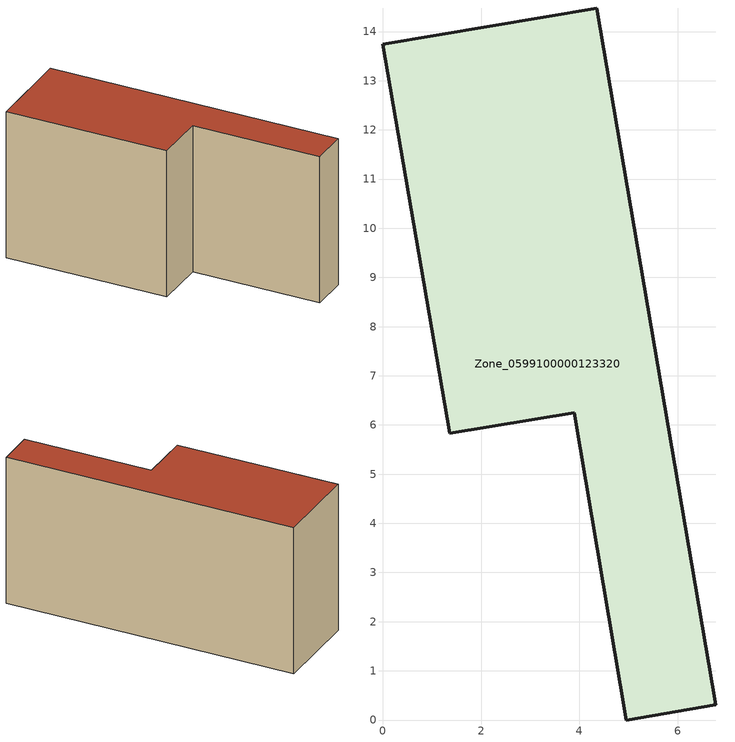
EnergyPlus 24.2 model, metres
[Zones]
Zone_0599100000123320
 floor ground (C_G): 3.89,6.25 1.36,5.83 0,13.74 4.35,14.48 6.77,0.31 4.95,0 z0
 wall outside (C_F): 4.35,14.48 0,13.74 1.36,5.83 3.89,6.25 4.95,0 6.77,0.31 4.35,14.48 z0:7.5
 roof outside (C_R): 6.77,0.31 4.35,14.48 0,13.74 1.36,5.83 3.89,6.25 4.95,0 z7.5
[BUILDING]
Pand.0599100000123320: North Axis=0; Terrain=City; Loads Convergence Tolerance Value=0.04; Temperature Convergence Tolerance Value=0.4; Solar Distribution=FullExterior; Maximum Number of Warmup Days=25; Minimum Number of Warmup Days=1
[Site:Location]
Rotterdam.The.Hague.AP_ZH_NLD Design_Conditions: Latitude=51.96; Longitude=4.45; Time Zone=1; Elevation=-4.5
[SITE:GROUNDTEMPERATURE:BUILDINGSURFACE]
18, 18, 18, 18, 18, 18, 18, 18, 18, 18, 18, 18
[MATERIAL] Thermal Absorptance=0.9; Solar Absorptance=0.7; Visible Absorptance=0.7
Name | Roughness | Thickness | Conductivity | Density | Specific Heat
G.TI.1946 | MediumSmooth | 0.15 | 1 | 540 | 1210
F.TI.1946 | Rough | 0.3 | 0.857143 | 1920 | 840
R.TI.1946 | MediumRough | 0.2 | 0.1 | 1500 | 1000
[CONSTRUCTION]
C_G: G.TI.1946
C_F: F.TI.1946
C_R: R.TI.1946
[ZONE]
Zone_0599100000123320: Type=1; Multiplier=1; Ceiling Height=Autocalculate; Volume=Autocalculate; Floor Area=autocalculate; Part of Total Floor Area=Yes
[ZONEINFILTRATION:DESIGNFLOWRATE]
Infil_Zone_0599100000123320: Zone or ZoneList or Space or SpaceList=Zone_0599100000123320; Schedule=AlwaysOn; Design Flow Rate Calculation Method=Flow/Area; Flow Rate per Floor Area=0.003; Constant Term Coefficient=1; Temperature Term Coefficient=0; Velocity Term Coefficient=0; Velocity Squared Term Coefficient=0
[HVACTEMPLATE:ZONE:IDEALLOADSAIRSYSTEM]
Zone_0599100000123320: Maximum Heating Supply Air Temperature=50; Minimum Cooling Supply Air Temperature=13; Maximum Heating Supply Air Humidity Ratio=0.0156; Minimum Cooling Supply Air Humidity Ratio=0.0077; Heating Limit=NoLimit; Cooling Limit=NoLimit; Dehumidification Control Type=ConstantSensibleHeatRatio; Cooling Sensible Heat Ratio=0.7; Dehumidification Setpoint=60; Humidification Control Type=None; Humidification Setpoint=30; Outdoor Air Method=None; Outdoor Air Flow Rate per Person=0.00944; Outdoor Air Flow Rate per Zone Floor Area=0; Outdoor Air Flow Rate per Zone=0; Demand Controlled Ventilation Type=None; Outdoor Air Economizer Type=NoEconomizer; Heat Recovery Type=None; Sensible Heat Recovery Effectiveness=0.7; Latent Heat Recovery Effectiveness=0.65
[ZONECONTROL:THERMOSTAT]
ThermostatControl_Zone_0599100000123320: Zone or ZoneList=Zone_0599100000123320; Control Type Schedule=DualSetpointControlType; Control 1=Thermostat_Zone_0599100000123320; Temperature Difference Between Cutout And Setpoint=0
[THERMOSTATSETPOINT:DUALSETPOINT]
Thermostat_Zone_0599100000123320: Heating Setpoint Temperature Schedule=HeatingSetpoint_Zone_0599100000123320; Cooling Setpoint Temperature Schedule=CoolingSetpoint_Zone_0599100000123320
[SCHEDULE:COMPACT]
HeatingSetpoint_Zone_0599100000123320: Through: 12/31, For: AllDays, Until: 24:00, 21
CoolingSetpoint_Zone_0599100000123320: Through: 12/31, For: AllDays, Until: 24:00, 24
DualSetpointControlType: Through: 12/31, For: AllDays, Until: 24:00, 4
AlwaysOn: Through: 12/31, For: AllDays, Until: 24:00, 1
